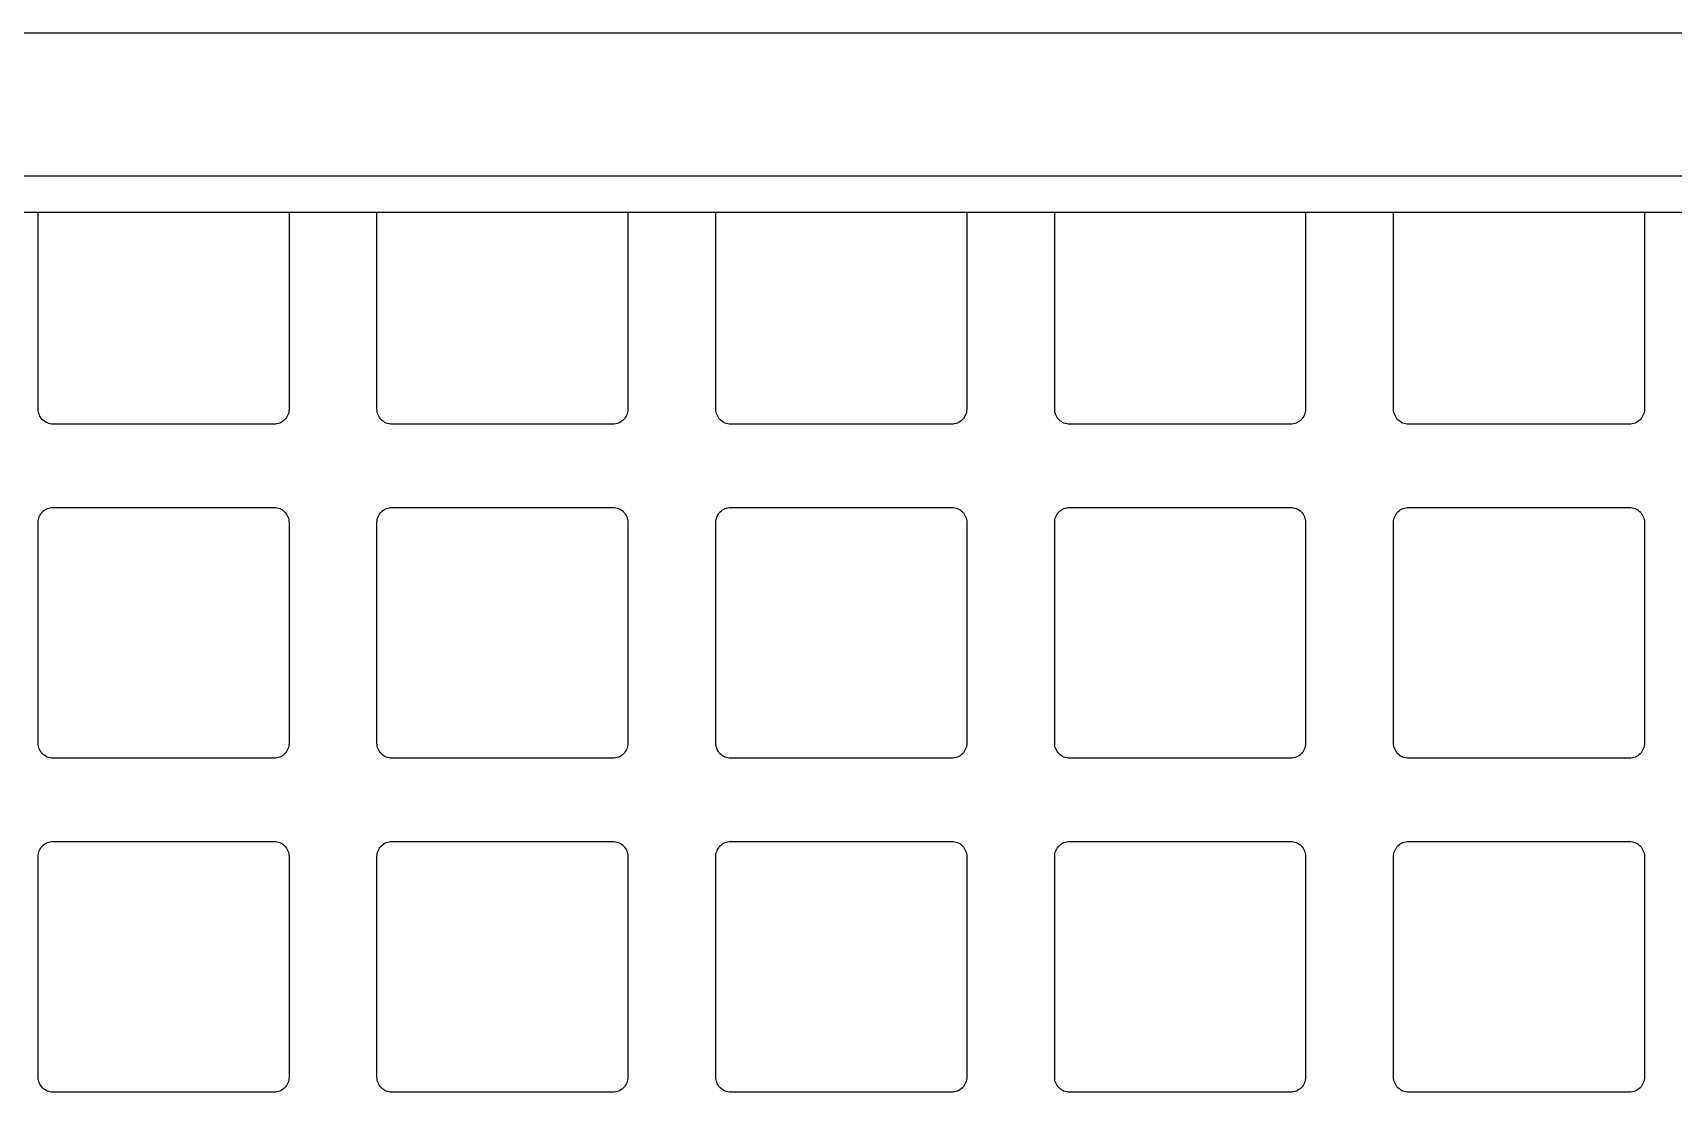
# Model space of a CAD drawing. Header units: millimetres. Extents: x -25459 to 1045457, y -66278 to 462905.
# Drawn here: x 652180.8 to 652646.8, y 33870.9 to 34171.9 of the extents above; entities that cross this region are included whole.
import ezdxf
from ezdxf.enums import TextEntityAlignment as Align

# ---------------------------------------------------------------- set-up
doc = ezdxf.new("R2010")
doc.units = ezdxf.units.MM
doc.styles.add('ISOCPEUR', font='isocpeui.ttf', dxfattribs={"height": 250})

# ---------------------------------------------------------------- blocks, each defined once
blk = doc.blocks.new('SE2600 ОПЕРАТОР PRO')
at = {"color": 7}
for p, q in [((16273.8, 3000), (722, 3000)), ((16273.8, 2963.6), (722, 2963.6))]:
    blk.add_line(p, q, dxfattribs=at)
for points in [[(5280.9, 2963.6), (5280.9, 2767.5, -0.414214), (5265.9, 2752.6), (5045.6, 2752.6, -0.414214), (5030.7, 2767.5), (5030.7, 2963.6)], [(5618.8, 2963.6), (5618.8, 2767.5, -0.414214), (5603.8, 2752.6), (5383.6, 2752.6, -0.414214), (5368.6, 2767.5), (5368.6, 2963.6)], [(5956.8, 2963.6), (5956.8, 2767.5, -0.414214), (5941.8, 2752.6), (5721.6, 2752.6, -0.414214), (5706.6, 2767.5), (5706.6, 2963.6)], [(6294.7, 2963.6), (6294.7, 2767.5, -0.414214), (6279.7, 2752.6), (6059.5, 2752.6, -0.414214), (6044.5, 2767.5), (6044.5, 2963.6)], [(6632.7, 2963.6), (6632.7, 2767.5, -0.414214), (6617.7, 2752.6), (6397.5, 2752.6, -0.414214), (6382.5, 2767.5), (6382.5, 2963.6)]]:
    blk.add_lwpolyline(points, format="xyb", dxfattribs=at)
for points in [[(5030.7, 2654.5, -0.414214), (5045.6, 2669.5), (5265.9, 2669.5, -0.414214), (5280.9, 2654.5), (5280.9, 2434.3, -0.414214), (5265.9, 2419.3), (5045.6, 2419.3, -0.414214), (5030.7, 2434.3)], [(5368.6, 2654.5, -0.414214), (5383.6, 2669.5), (5603.8, 2669.5, -0.414214), (5618.8, 2654.5), (5618.8, 2434.3, -0.414214), (5603.8, 2419.3), (5383.6, 2419.3, -0.414214), (5368.6, 2434.3)], [(5706.6, 2654.5, -0.414214), (5721.6, 2669.5), (5941.8, 2669.5, -0.414214), (5956.8, 2654.5), (5956.8, 2434.3, -0.414214), (5941.8, 2419.3), (5721.6, 2419.3, -0.414214), (5706.6, 2434.3)], [(6044.5, 2654.5, -0.414214), (6059.5, 2669.5), (6279.7, 2669.5, -0.414214), (6294.7, 2654.5), (6294.7, 2434.3, -0.414214), (6279.7, 2419.3), (6059.5, 2419.3, -0.414214), (6044.5, 2434.3)], [(6382.5, 2654.5, -0.414214), (6397.5, 2669.5), (6617.7, 2669.5, -0.414214), (6632.7, 2654.5), (6632.7, 2434.3, -0.414214), (6617.7, 2419.3), (6397.5, 2419.3, -0.414214), (6382.5, 2434.3)], [(5030.7, 2321.3, -0.414214), (5045.6, 2336.3), (5265.9, 2336.3, -0.414214), (5280.9, 2321.3), (5280.9, 2101.1, -0.414214), (5265.9, 2086.1), (5045.6, 2086.1, -0.414214), (5030.7, 2101.1)], [(5368.6, 2321.3, -0.414214), (5383.6, 2336.3), (5603.8, 2336.3, -0.414214), (5618.8, 2321.3), (5618.8, 2101.1, -0.414214), (5603.8, 2086.1), (5383.6, 2086.1, -0.414214), (5368.6, 2101.1)], [(5706.6, 2321.3, -0.414214), (5721.6, 2336.3), (5941.8, 2336.3, -0.414214), (5956.8, 2321.3), (5956.8, 2101.1, -0.414214), (5941.8, 2086.1), (5721.6, 2086.1, -0.414214), (5706.6, 2101.1)], [(6044.5, 2321.3, -0.414214), (6059.5, 2336.3), (6279.7, 2336.3, -0.414214), (6294.7, 2321.3), (6294.7, 2101.1, -0.414214), (6279.7, 2086.1), (6059.5, 2086.1, -0.414214), (6044.5, 2101.1)], [(6382.5, 2321.3, -0.414214), (6397.5, 2336.3), (6617.7, 2336.3, -0.414214), (6632.7, 2321.3), (6632.7, 2101.1, -0.414214), (6617.7, 2086.1), (6397.5, 2086.1, -0.414214), (6382.5, 2101.1)]]:
    blk.add_lwpolyline(points, format="xyb", close=True, dxfattribs=at)
blk = doc.blocks.new('*U69')
at = {"color": 0, "linetype": 'ByBlock', "lineweight": -2}
blk.add_line((174.5, -22.225), (625.5, -22.225), dxfattribs=at)
at = {"color": 0, "lineweight": -2, "style": 'ISOCPEUR', "oblique": 15, "flags": 8}
blk.add_attdef('НАИМЕНОВАНИЕ', text='', height=25, dxfattribs=at).set_placement((750, 10.425), align=Align.MIDDLE_LEFT)

msp = doc.modelspace()

# ---------------------------------------------------------------- block references
at = {"xscale": 10, "yscale": 10, "zscale": 10}
msp.add_blockref('*U69', (649180.62, 34394.183), dxfattribs=at)
at = {"color": 252, "lineweight": 0, "xscale": 0.28485, "yscale": 0.28485, "zscale": 0.28485}
msp.add_blockref('SE2600 ОПЕРАТОР PRO', (650749.3, 33276.644), dxfattribs=at)

doc.saveas('drawing.dxf')
